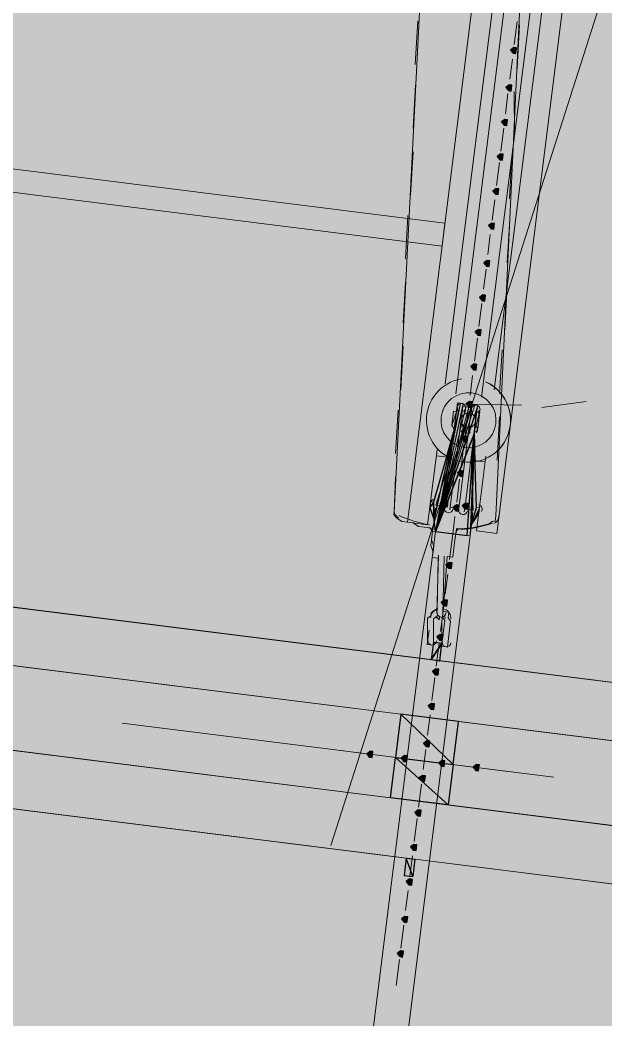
# Model space of a CAD drawing. Header units: metres. Extents: x -4 to 509425, y 7549 to 4732445.
# Drawn here: x 476016.144 to 476017.852, y 4719777.297 to 4719780.214 of the extents above; entities that cross this region are included whole.
import ezdxf

# ---------------------------------------------------------------- set-up
doc = ezdxf.new("R2010")
doc.units = ezdxf.units.M
doc.header["$LTSCALE"] = 0.01
doc.header["$MEASUREMENT"] = 0
doc.layers.get('0').update_dxf_attribs({"lineweight": 0})
for name, color, linetype in [('_SUBESTACIÓN', 1, 'Continuous'), ('NUDO GAROÑA', 211, 'Continuous'), ('SUBESTACION LA VID', 253, 'Continuous')]:
    doc.layers.add(name, color=color, linetype=linetype)

# ---------------------------------------------------------------- blocks, each defined once
blk = doc.blocks.new('A$Cfff6051d')
at = {"layer": 'SUBESTACION LA VID', "transparency": 33554687}
h = blk.add_hatch(color=256, dxfattribs=at)
h.dxf.hatch_style = 2
h.paths.add_polyline_path([(476017.5926, 4719780.1244), (476017.5937, 4719780.1328), (476017.5853, 4719780.1339), (476017.5758, 4719780.1266), (476017.5832, 4719780.1171), (476017.5916, 4719780.116)])
h = blk.add_hatch(color=256, dxfattribs=at)
h.dxf.hatch_style = 2
h.paths.add_polyline_path([(476017.5789, 4719780.0152), (476017.58, 4719780.0236), (476017.5716, 4719780.0247), (476017.5621, 4719780.0173), (476017.5695, 4719780.0079), (476017.5779, 4719780.0068)])
h = blk.add_hatch(color=256, dxfattribs=at)
h.dxf.hatch_style = 2
h.paths.add_polyline_path([(476017.5663, 4719779.9144), (476017.5674, 4719779.9228), (476017.559, 4719779.9239), (476017.5495, 4719779.9165), (476017.5568, 4719779.9071), (476017.5652, 4719779.906)])
h = blk.add_hatch(color=256, dxfattribs=at)
h.dxf.hatch_style = 2
h.paths.add_polyline_path([(476017.5537, 4719779.8136), (476017.5547, 4719779.822), (476017.5463, 4719779.8231), (476017.5369, 4719779.8157), (476017.5442, 4719779.8063), (476017.5526, 4719779.8052)])
h = blk.add_hatch(color=256, dxfattribs=at)
h.dxf.hatch_style = 2
h.paths.add_polyline_path([(476017.541, 4719779.7128), (476017.5421, 4719779.7212), (476017.5337, 4719779.7223), (476017.5242, 4719779.7149), (476017.5316, 4719779.7055), (476017.54, 4719779.7044)])
h = blk.add_hatch(color=256, dxfattribs=at)
h.dxf.hatch_style = 2
h.paths.add_polyline_path([(476017.5284, 4719779.612), (476017.5294, 4719779.6204), (476017.521, 4719779.6215), (476017.5116, 4719779.6141), (476017.5189, 4719779.6047), (476017.5273, 4719779.6036)])
h = blk.add_hatch(color=256, dxfattribs=at)
h.dxf.hatch_style = 2
h.paths.add_polyline_path([(476017.5147, 4719779.5028), (476017.5157, 4719779.5112), (476017.5073, 4719779.5123), (476017.4979, 4719779.5049), (476017.5052, 4719779.4955), (476017.5136, 4719779.4944)])
h = blk.add_hatch(color=256, dxfattribs=at)
h.dxf.hatch_style = 2
h.paths.add_polyline_path([(476017.5021, 4719779.402), (476017.5031, 4719779.4104), (476017.4947, 4719779.4115), (476017.4853, 4719779.4041), (476017.4926, 4719779.3947), (476017.501, 4719779.3936)])
h = blk.add_hatch(color=256, dxfattribs=at)
h.dxf.hatch_style = 2
h.paths.add_polyline_path([(476017.4894, 4719779.3012), (476017.4905, 4719779.3096), (476017.4821, 4719779.3107), (476017.4726, 4719779.3033), (476017.48, 4719779.2939), (476017.4884, 4719779.2928)])
h = blk.add_hatch(color=256, dxfattribs=at)
h.dxf.hatch_style = 2
h.paths.add_polyline_path([(476017.4768, 4719779.2004), (476017.4778, 4719779.2088), (476017.4694, 4719779.2099), (476017.46, 4719779.2025), (476017.4673, 4719779.1931), (476017.4757, 4719779.192)])
h = blk.add_hatch(color=256, dxfattribs=at)
h.dxf.hatch_style = 2
h.paths.add_polyline_path([(476017.4631, 4719779.0912), (476017.4641, 4719779.0996), (476017.4557, 4719779.1007), (476017.4463, 4719779.0933), (476017.4536, 4719779.0839), (476017.462, 4719779.0828)])
h = blk.add_hatch(color=256, dxfattribs=at)
h.dxf.hatch_style = 2
h.paths.add_polyline_path([(476017.4505, 4719778.9904), (476017.4515, 4719778.9988), (476017.4431, 4719778.9999), (476017.4337, 4719778.9925), (476017.441, 4719778.983), (476017.4494, 4719778.982)])
h = blk.add_hatch(color=256, dxfattribs=at)
h.dxf.hatch_style = 2
h.paths.add_polyline_path([(476017.4378, 4719778.8896), (476017.4389, 4719778.898), (476017.4305, 4719778.899), (476017.421, 4719778.8917), (476017.4284, 4719778.8822), (476017.4368, 4719778.8812)])
h = blk.add_hatch(color=256, dxfattribs=at)
h.dxf.hatch_style = 2
h.paths.add_polyline_path([(476017.3926, 4719778.8014), (476017.3937, 4719778.8098), (476017.3853, 4719778.8109), (476017.3758, 4719778.8035), (476017.3832, 4719778.7941), (476017.3916, 4719778.793)])
h = blk.add_hatch(color=256, dxfattribs=at)
h.dxf.hatch_style = 2
h.paths.add_polyline_path([(476017.4252, 4719778.7888), (476017.4262, 4719778.7972), (476017.4178, 4719778.7982), (476017.4084, 4719778.7909), (476017.4157, 4719778.7814), (476017.4241, 4719778.7804)])
h = blk.add_hatch(color=256, dxfattribs=at)
h.dxf.hatch_style = 2
h.paths.add_polyline_path([(476017.4514, 4719778.794), (476017.4525, 4719778.8024), (476017.4441, 4719778.8035), (476017.4346, 4719778.7961), (476017.442, 4719778.7867), (476017.4504, 4719778.7856)])
h = blk.add_hatch(color=256, dxfattribs=at)
h.dxf.hatch_style = 2
h.paths.add_polyline_path([(476017.4041, 4719778.6208), (476017.4052, 4719778.6292), (476017.3968, 4719778.6302), (476017.3873, 4719778.6229), (476017.3947, 4719778.6134), (476017.4031, 4719778.6124)])
h = blk.add_hatch(color=256, dxfattribs=at)
h.dxf.hatch_style = 2
h.paths.add_polyline_path([(476017.3904, 4719778.5116), (476017.3915, 4719778.52), (476017.3831, 4719778.521), (476017.3736, 4719778.5137), (476017.381, 4719778.5042), (476017.3894, 4719778.5032)])
h = blk.add_hatch(color=256, dxfattribs=at)
h.dxf.hatch_style = 2
h.paths.add_polyline_path([(476017.3778, 4719778.4108), (476017.3788, 4719778.4192), (476017.3704, 4719778.4202), (476017.361, 4719778.4129), (476017.3683, 4719778.4034), (476017.3767, 4719778.4024)])
h = blk.add_hatch(color=256, dxfattribs=at)
h.dxf.hatch_style = 2
h.paths.add_polyline_path([(476017.3651, 4719778.31), (476017.3662, 4719778.3184), (476017.3578, 4719778.3194), (476017.3483, 4719778.3121), (476017.3557, 4719778.3026), (476017.3641, 4719778.3016)])
h = blk.add_hatch(color=256, dxfattribs=at)
h.dxf.hatch_style = 2
h.paths.add_polyline_path([(476017.3525, 4719778.2092), (476017.3536, 4719778.2176), (476017.3452, 4719778.2186), (476017.3357, 4719778.2113), (476017.3431, 4719778.2018), (476017.3515, 4719778.2008)])
h = blk.add_hatch(color=256, dxfattribs=at)
h.dxf.hatch_style = 2
h.paths.add_polyline_path([(476017.3388, 4719778.1), (476017.3399, 4719778.1084), (476017.3315, 4719778.1094), (476017.322, 4719778.1021), (476017.3294, 4719778.0926), (476017.3378, 4719778.0916)])
h = blk.add_hatch(color=256, dxfattribs=at)
h.dxf.hatch_style = 2
h.paths.add_polyline_path([(476017.1729, 4719778.0696), (476017.1739, 4719778.078), (476017.1655, 4719778.079), (476017.1561, 4719778.0717), (476017.1634, 4719778.0622), (476017.1718, 4719778.0612)])
h = blk.add_hatch(color=256, dxfattribs=at)
h.dxf.hatch_style = 2
h.paths.add_polyline_path([(476017.2737, 4719778.0569), (476017.2748, 4719778.0653), (476017.2664, 4719778.0664), (476017.2569, 4719778.059), (476017.2642, 4719778.0496), (476017.2726, 4719778.0485)])
h = blk.add_hatch(color=256, dxfattribs=at)
h.dxf.hatch_style = 2
h.paths.add_polyline_path([(476017.3829, 4719778.0432), (476017.384, 4719778.0516), (476017.3756, 4719778.0527), (476017.3661, 4719778.0453), (476017.3734, 4719778.0359), (476017.3818, 4719778.0348)])
h = blk.add_hatch(color=256, dxfattribs=at)
h.dxf.hatch_style = 2
h.paths.add_polyline_path([(476017.4837, 4719778.0306), (476017.4848, 4719778.039), (476017.4764, 4719778.0401), (476017.4669, 4719778.0327), (476017.4743, 4719778.0233), (476017.4827, 4719778.0222)])
h = blk.add_hatch(color=256, dxfattribs=at)
h.dxf.hatch_style = 2
h.paths.add_polyline_path([(476017.3262, 4719777.9992), (476017.3272, 4719778.0076), (476017.3188, 4719778.0086), (476017.3094, 4719778.0013), (476017.3167, 4719777.9918), (476017.3251, 4719777.9908)])
h = blk.add_hatch(color=256, dxfattribs=at)
h.dxf.hatch_style = 2
h.paths.add_polyline_path([(476017.3135, 4719777.8984), (476017.3146, 4719777.9068), (476017.3062, 4719777.9078), (476017.2967, 4719777.9005), (476017.3041, 4719777.891), (476017.3125, 4719777.89)])
h = blk.add_hatch(color=256, dxfattribs=at)
h.dxf.hatch_style = 2
h.paths.add_polyline_path([(476017.3009, 4719777.7976), (476017.302, 4719777.806), (476017.2936, 4719777.807), (476017.2841, 4719777.7997), (476017.2915, 4719777.7902), (476017.2999, 4719777.7892)])
h = blk.add_hatch(color=256, dxfattribs=at)
h.dxf.hatch_style = 2
h.paths.add_polyline_path([(476017.2883, 4719777.6967), (476017.2893, 4719777.7051), (476017.2809, 4719777.7062), (476017.2715, 4719777.6989), (476017.2788, 4719777.6894), (476017.2872, 4719777.6883)])
h = blk.add_hatch(color=256, dxfattribs=at)
h.dxf.hatch_style = 2
h.paths.add_polyline_path([(476017.2746, 4719777.5875), (476017.2756, 4719777.5959), (476017.2672, 4719777.597), (476017.2578, 4719777.5897), (476017.2651, 4719777.5802), (476017.2735, 4719777.5791)])
h = blk.add_hatch(color=256, dxfattribs=at)
h.dxf.hatch_style = 2
h.paths.add_polyline_path([(476017.2619, 4719777.4867), (476017.263, 4719777.4951), (476017.2546, 4719777.4962), (476017.2451, 4719777.4888), (476017.2525, 4719777.4794), (476017.2609, 4719777.4783)])
at = {"layer": 'SUBESTACION LA VID', "lineweight": 15}
for p, q in [((476017.275, 4719778.7479), (476017.7268, 4719782.3516)), ((476017.7708, 4719781.9536), (476017.4158, 4719779.1227)), ((476017.8464, 4719781.9442), (476017.4915, 4719779.1132)), ((476017.7671, 4719780.5633), (476017.5354, 4719778.7152)), ((476017.3854, 4719779.1521), (476017.5476, 4719780.4458)), ((476017.5282, 4719779.1342), (476017.6904, 4719780.4279)), ((476017.2975, 4719780.0847), (476017.3049, 4719780.2117)), ((476017.5948, 4719780.2095), (476017.5863, 4719780.1423)), ((476017.6021, 4719780.2), (476017.5947, 4719780.073)), ((476017.5811, 4719780.1003), (476017.5737, 4719780.0415)), ((476017.2912, 4719779.8977), (476017.2986, 4719780.0248)), ((476017.5684, 4719779.9995), (476017.5611, 4719779.9407)), ((476017.5863, 4719780.0058), (476017.5873, 4719779.8777)), ((476017.5558, 4719779.8987), (476017.5474, 4719779.8315)), ((476017.2837, 4719779.7024), (476017.2911, 4719779.8295)), ((476017.5799, 4719779.8189), (476017.5725, 4719779.6918)), ((476017.5432, 4719779.7979), (476017.5347, 4719779.7307)), ((476017.5295, 4719779.6887), (476017.5221, 4719779.6299)), ((476019.8979, 4719778.0266), (476006.8857, 4719779.6579)), ((476017.269, 4719779.5166), (476017.2764, 4719779.6436)), ((476017.5735, 4719779.632), (476017.5661, 4719779.5049)), ((476017.5168, 4719779.5879), (476017.5095, 4719779.5291)), ((476017.5042, 4719779.4871), (476017.4968, 4719779.4283)), ((476019.7256, 4719777.8775), (476007.0075, 4719779.472)), ((476017.2626, 4719779.3296), (476017.269, 4719779.4483)), ((476017.5661, 4719779.4366), (476017.5587, 4719779.3096)), ((476017.4916, 4719779.3863), (476017.4831, 4719779.3191)), ((476017.4789, 4719779.2855), (476017.4705, 4719779.2183)), ((476017.2552, 4719779.1343), (476017.2626, 4719779.2614)), ((476019.695, 4719777.6339), (476006.9769, 4719779.2284)), ((476017.5514, 4719779.2508), (476017.544, 4719779.1237)), ((476017.4652, 4719779.1763), (476017.4579, 4719779.1175)), ((476019.8252, 4719777.447), (476006.8131, 4719779.0783)), ((476017.419, 4719779.0797), (476017.3832, 4719778.7941)), ((476017.4, 4719778.792), (476017.4358, 4719779.0776)), ((476017.4274, 4719779.0786), (476017.4274, 4719779.0786)), ((476017.4274, 4719779.0786), (476017.4274, 4719779.0786)), ((476017.4431, 4719779.0681), (476017.4452, 4719779.0849)), ((476017.4515, 4719779.0671), (476017.4536, 4719779.0839)), ((476017.4547, 4719779.0923), (476017.608, 4719779.0901)), ((476017.6668, 4719779.0827), (476017.797, 4719779.1005)), ((476017.2404, 4719778.9485), (476017.2478, 4719779.0755)), ((476017.4252, 4719778.7888), (476017.461, 4719779.0744)), ((476017.4778, 4719779.0723), (476017.442, 4719778.7867)), ((476017.4526, 4719779.0755), (476017.4452, 4719779.0167)), ((476017.4694, 4719779.0734), (476017.4694, 4719779.0734)), ((476017.4778, 4719779.0723), (476017.4778, 4719779.0723)), ((476017.5439, 4719779.0555), (476017.5365, 4719778.9284)), ((476017.4116, 4719779.0209), (476017.3496, 4719778.7983)), ((476017.42, 4719779.0198), (476017.42, 4719779.0198)), ((476017.4379, 4719779.0261), (476017.4347, 4719779.0009)), ((476017.4463, 4719779.0251), (476017.4431, 4719778.9999)), ((476017.4704, 4719779.0135), (476017.4756, 4719778.7825)), ((476017.4704, 4719779.0135), (476017.4704, 4719779.0135)), ((476017.4399, 4719778.9746), (476017.4315, 4719778.9074)), ((476017.4011, 4719778.9369), (476017.358, 4719778.7972)), ((476017.4011, 4719778.9369), (476017.3591, 4719778.9421)), ((476017.4609, 4719778.9379), (476017.4672, 4719778.7835)), ((476017.5019, 4719778.9242), (476017.4683, 4719778.9284)), ((476017.2362, 4719778.7784), (476017.2404, 4719778.8802)), ((476017.4273, 4719778.8738), (476017.4189, 4719778.8066)), ((476017.5376, 4719778.8686), (476017.5333, 4719778.7667)), ((476017.3527, 4719778.7552), (476017.3401, 4719778.7909)), ((476017.3495, 4719778.73), (476017.3569, 4719778.7888)), ((476017.3664, 4719778.7962), (476017.358, 4719778.7972)), ((476017.3653, 4719778.7878), (476017.3653, 4719778.7878)), ((476017.3664, 4719778.7962), (476017.3832, 4719778.7941)), ((476017.3821, 4719778.7857), (476017.3842, 4719778.8025)), ((476017.3916, 4719778.793), (476017.3916, 4719778.793)), ((476017.401, 4719778.8004), (476017.3989, 4719778.7836)), ((476017.4, 4719778.792), (476017.4252, 4719778.7888)), ((476017.4262, 4719778.7972), (476017.4241, 4719778.7804)), ((476017.4336, 4719778.7877), (476017.4336, 4719778.7877)), ((476017.4409, 4719778.7783), (476017.443, 4719778.7951)), ((476017.4588, 4719778.7846), (476017.442, 4719778.7867)), ((476017.4588, 4719778.7846), (476017.4672, 4719778.7835)), ((476017.4136, 4719778.7646), (476017.4041, 4719778.689)), ((476017.4577, 4719778.7762), (476017.4577, 4719778.7762)), ((476017.4588, 4719778.7163), (476017.4661, 4719778.7751)), ((476017.4619, 4719778.7415), (476017.4829, 4719778.773)), ((476017.3579, 4719778.729), (476017.3579, 4719778.729)), ((476017.3569, 4719778.7206), (476017.1758, 4719777.2757)), ((476017.4577, 4719778.7079), (476017.2766, 4719777.2631)), ((476017.3569, 4719778.7206), (476017.4493, 4719778.709)), ((476017.4062, 4719778.7058), (476017.3978, 4719778.6386)), ((476017.4504, 4719778.7174), (476017.4504, 4719778.7174)), ((476017.361, 4719778.4811), (476017.3653, 4719778.6513)), ((476017.3778, 4719778.479), (476017.3821, 4719778.6491)), ((476017.3926, 4719778.5966), (476017.3852, 4719778.5378)), ((476017.3799, 4719778.4958), (476017.3715, 4719778.4286)), ((476017.3505, 4719778.3971), (476017.3505, 4719778.4654)), ((476017.3757, 4719778.4622), (476017.3757, 4719778.394)), ((476017.4009, 4719778.4591), (476017.3925, 4719778.3919)), ((476017.3673, 4719778.395), (476017.3589, 4719778.3278)), ((476017.3546, 4719778.2942), (476017.3462, 4719778.227)), ((476017.2254, 4719777.9435), (476017.2559, 4719778.1872)), ((476017.341, 4719778.185), (476017.3336, 4719778.1262)), ((476017.7021, 4719778.0032), (476016.4421, 4719778.1612)), ((476017.3934, 4719777.9225), (476017.4239, 4719778.1661)), ((476017.1477, 4719778.0727), (476017.0805, 4719778.0812)), ((476017.2485, 4719778.0601), (476017.1897, 4719778.0675)), ((476017.3283, 4719778.0842), (476017.3209, 4719778.0254)), ((476017.3493, 4719778.0475), (476017.2905, 4719778.0548)), ((476017.4585, 4719778.0338), (476017.3913, 4719778.0422)), ((476017.5677, 4719778.0201), (476017.4921, 4719778.0296)), ((476017.3157, 4719777.9834), (476017.3073, 4719777.9162)), ((476017.303, 4719777.8826), (476017.2946, 4719777.8154)), ((476017.2893, 4719777.7734), (476017.282, 4719777.7146)), ((476017.2967, 4719777.764), (476017.2904, 4719777.7135)), ((476017.2767, 4719777.6726), (476017.2693, 4719777.6138)), ((476017.2641, 4719777.5718), (476017.2556, 4719777.5046)), ((476017.2514, 4719777.471), (476017.242, 4719777.3954))]:
    blk.add_line(p, q, dxfattribs=at)
at = {"layer": 'SUBESTACION LA VID', "lineweight": 0}
for p, q in [((476013.3792, 4719778.8438), (476017.3442, 4719778.3467)), ((476017.3694, 4719778.3436), (476013.3792, 4719778.8438)), ((476017.3569, 4719778.7206), (476017.4577, 4719778.7079)), ((476014.5792, 4719778.2753), (476017.2254, 4719777.9435)), ((476017.2254, 4719777.9435), (476018.1158, 4719777.8319))]:
    blk.add_line(p, q, dxfattribs=at)
at = {"layer": 'SUBESTACION LA VID', "lineweight": 15}
for points in [[(476017.3462, 4719780.9489), (476017.2362, 4719778.7784), (476017.2351, 4719778.77), (476017.2425, 4719778.7605), (476017.2582, 4719778.75), (476017.2918, 4719778.7458), (476017.3075, 4719778.7353), (476017.3327, 4719778.7321), (476017.3411, 4719778.7311), (476017.3485, 4719778.7216), (476017.3453, 4719778.6964), (476017.3516, 4719778.6786), (476017.3495, 4719778.6618), (476017.3474, 4719778.645), (476017.3642, 4719778.6429), (476017.3621, 4719778.4895), (476017.3537, 4719778.4906), (476017.3442, 4719778.4832), (476017.3432, 4719778.4748), (476017.3337, 4719778.4675), (476017.3337, 4719778.3992), (476017.3326, 4719778.3908), (476017.341, 4719778.3898), (476017.3494, 4719778.3887), (476017.3505, 4719778.3971), (476017.3505, 4719778.4654), (476017.36, 4719778.4727), (476017.3673, 4719778.4633), (476017.3684, 4719778.4717), (476017.3768, 4719778.4706), (476017.3841, 4719778.4612), (476017.3757, 4719778.394), (476017.3746, 4719778.3856), (476017.383, 4719778.3845), (476017.3914, 4719778.3835), (476017.3925, 4719778.3919), (476017.4009, 4719778.4591), (476017.3936, 4719778.4685), (476017.3946, 4719778.4769), (476017.3957, 4719778.4853), (476017.3873, 4719778.4864), (476017.3789, 4719778.4874), (476017.3799, 4719778.4958), (476017.3905, 4719778.6481), (476017.4073, 4719778.646), (476017.4083, 4719778.6544), (476017.4115, 4719778.6796), (476017.4136, 4719778.6964), (476017.4157, 4719778.7132), (476017.4168, 4719778.7216), (476017.4178, 4719778.73), (476017.4262, 4719778.7289), (476017.4693, 4719778.7321), (476017.5134, 4719778.7436), (476017.5228, 4719778.7509), (476017.5312, 4719778.7499), (476017.5323, 4719778.7583), (476017.5333, 4719778.7667), (476017.6349, 4719780.9383)], [(476013.6632, 4719780.0198), (476013.6716, 4719780.087), (476017.3845, 4719779.6215), (476017.3761, 4719779.5543), (476013.6632, 4719780.0198)], [(476019.7467, 4719778.0455), (476017.3694, 4719778.3436), (476017.3757, 4719778.394), (476017.3505, 4719778.3971), (476017.3442, 4719778.3467), (476013.396, 4719778.8417), (476013.4023, 4719778.8921), (476013.3855, 4719778.8942), (476013.3792, 4719778.8438), (476009.431, 4719779.3388), (476009.4374, 4719779.3892), (476009.4122, 4719779.3924), (476009.4058, 4719779.342), (476007.0285, 4719779.64)], [(476016.0966, 4719778.3325), (476017.2559, 4719778.1872), (476017.2401, 4719778.0611), (476017.4081, 4719778.0401), (476017.4239, 4719778.1661), (476018.1463, 4719778.0755), (476018.1305, 4719777.9495), (476018.2985, 4719777.9284), (476018.3143, 4719778.0545), (476019.0368, 4719777.9639), (476019.021, 4719777.8379), (476019.189, 4719777.8168), (476019.2048, 4719777.9428), (476019.6584, 4719777.886)], [(476019.674, 4719777.4659), (476017.2967, 4719777.764), (476017.2904, 4719777.7135), (476017.2652, 4719777.7167), (476017.2715, 4719777.7671), (476013.3233, 4719778.2621), (476013.317, 4719778.2117), (476013.3002, 4719778.2138), (476013.3065, 4719778.2642), (476009.3584, 4719778.7592), (476009.3521, 4719778.7088), (476009.3269, 4719778.7119), (476009.3332, 4719778.7623), (476006.9559, 4719779.0604)], [(476016.0661, 4719778.0889), (476017.2254, 4719777.9435), (476017.2401, 4719778.0611), (476017.4081, 4719778.0401), (476017.3934, 4719777.9225), (476018.1158, 4719777.8319), (476018.1305, 4719777.9495), (476018.2985, 4719777.9284), (476018.2838, 4719777.8108), (476019.0062, 4719777.7203), (476019.021, 4719777.8379), (476019.189, 4719777.8168), (476019.1742, 4719777.6992), (476019.6278, 4719777.6423)], [(476017.4829, 4719778.773), (476017.484, 4719778.7814), (476017.485, 4719778.7898), (476017.4766, 4719778.7909), (476017.4694, 4719779.0051), (476017.4704, 4719779.0135), (476017.4788, 4719779.0124), (476017.4799, 4719779.0208), (476017.4809, 4719779.0292), (476017.482, 4719779.0376), (476017.483, 4719779.046), (476017.4841, 4719779.0544), (476017.4851, 4719779.0628), (476017.4862, 4719779.0712), (476017.4778, 4719779.0723), (476017.4788, 4719779.0807), (476017.4799, 4719779.0891), (476017.4715, 4719779.0902), (476017.4631, 4719779.0912), (476017.462, 4719779.0828), (476017.4536, 4719779.0839), (476017.4452, 4719779.0849), (476017.4368, 4719779.086), (476017.4379, 4719779.0944), (476017.4295, 4719779.0954), (476017.4211, 4719779.0965), (476017.42, 4719779.0881), (476017.419, 4719779.0797), (476017.4179, 4719779.0713), (476017.4095, 4719779.0723), (476017.4085, 4719779.0639), (476017.4074, 4719779.0555), (476017.4064, 4719779.0471), (476017.4053, 4719779.0387), (476017.4043, 4719779.0303), (476017.4116, 4719779.0209), (476017.4106, 4719779.0125), (476017.3506, 4719778.8067), (476017.3422, 4719778.8077), (476017.3412, 4719778.7993), (476017.3401, 4719778.7909), (476017.3527, 4719778.7552), (476017.3495, 4719778.73), (476017.3485, 4719778.7216), (476017.3569, 4719778.7206), (476017.4493, 4719778.709), (476017.4577, 4719778.7079), (476017.4588, 4719778.7163), (476017.4619, 4719778.7415), (476017.4829, 4719778.773)], [(476017.3612, 4719778.9589), (476017.3338, 4719778.7405), (476017.275, 4719778.7479)], [(476017.5354, 4719778.7152), (476017.4766, 4719778.7226), (476017.504, 4719778.941)], [(476017.3569, 4719778.7206), (476017.4577, 4719778.7079), (476017.2766, 4719777.2631), (476017.1758, 4719777.2757), (476017.3569, 4719778.7206)], [(476017.3642, 4719778.6429), (476017.3474, 4719778.645), (476017.3495, 4719778.6618), (476017.3432, 4719778.6796), (476017.3453, 4719778.6964), (476017.3485, 4719778.7216)], [(476017.4157, 4719778.7132), (476017.4136, 4719778.6964), (476017.4115, 4719778.6796), (476017.4083, 4719778.6544), (476017.4073, 4719778.646), (476017.3905, 4719778.6481)], [(476017.3337, 4719778.4675), (476017.3337, 4719778.3992), (476017.3379, 4719778.4328)], [(476017.3442, 4719778.3467), (476017.3505, 4719778.3971), (476017.3757, 4719778.394), (476017.3694, 4719778.3436)], [(476017.2715, 4719777.7671), (476017.2652, 4719777.7167), (476017.2904, 4719777.7135)]]:
    blk.add_lwpolyline(points, dxfattribs=at)
at = {"layer": 'SUBESTACION LA VID'}
for points in [[(476017.5926, 4719780.1244), (476017.5937, 4719780.1328), (476017.5853, 4719780.1339), (476017.5758, 4719780.1266), (476017.5832, 4719780.1171), (476017.5916, 4719780.116)], [(476017.5789, 4719780.0152), (476017.58, 4719780.0236), (476017.5716, 4719780.0247), (476017.5621, 4719780.0173), (476017.5695, 4719780.0079), (476017.5779, 4719780.0068)], [(476017.5663, 4719779.9144), (476017.5674, 4719779.9228), (476017.559, 4719779.9239), (476017.5495, 4719779.9165), (476017.5568, 4719779.9071), (476017.5652, 4719779.906)], [(476017.5537, 4719779.8136), (476017.5547, 4719779.822), (476017.5463, 4719779.8231), (476017.5369, 4719779.8157), (476017.5442, 4719779.8063), (476017.5526, 4719779.8052)], [(476017.541, 4719779.7128), (476017.5421, 4719779.7212), (476017.5337, 4719779.7223), (476017.5242, 4719779.7149), (476017.5316, 4719779.7055), (476017.54, 4719779.7044)], [(476017.5284, 4719779.612), (476017.5294, 4719779.6204), (476017.521, 4719779.6215), (476017.5116, 4719779.6141), (476017.5189, 4719779.6047), (476017.5273, 4719779.6036)], [(476017.5147, 4719779.5028), (476017.5157, 4719779.5112), (476017.5073, 4719779.5123), (476017.4979, 4719779.5049), (476017.5052, 4719779.4955), (476017.5136, 4719779.4944)], [(476017.5021, 4719779.402), (476017.5031, 4719779.4104), (476017.4947, 4719779.4115), (476017.4853, 4719779.4041), (476017.4926, 4719779.3947), (476017.501, 4719779.3936)], [(476017.4894, 4719779.3012), (476017.4905, 4719779.3096), (476017.4821, 4719779.3107), (476017.4726, 4719779.3033), (476017.48, 4719779.2939), (476017.4884, 4719779.2928)], [(476017.4768, 4719779.2004), (476017.4778, 4719779.2088), (476017.4694, 4719779.2099), (476017.46, 4719779.2025), (476017.4673, 4719779.1931), (476017.4757, 4719779.192)], [(476017.4694, 4719779.0051), (476017.4788, 4719779.0807), (476017.3569, 4719778.7206)], [(476017.4631, 4719779.0912), (476017.4641, 4719779.0996), (476017.4557, 4719779.1007), (476017.4463, 4719779.0933), (476017.4536, 4719779.0839), (476017.462, 4719779.0828)], [(476017.4493, 4719778.709), (476017.4694, 4719779.0051), (476017.3569, 4719778.7206)], [(476017.4505, 4719778.9904), (476017.4515, 4719778.9988), (476017.4431, 4719778.9999), (476017.4337, 4719778.9925), (476017.441, 4719778.983), (476017.4494, 4719778.982)], [(476017.4766, 4719778.7909), (476017.4694, 4719779.0051), (476017.4619, 4719778.7415)], [(476017.4378, 4719778.8896), (476017.4389, 4719778.898), (476017.4305, 4719778.899), (476017.421, 4719778.8917), (476017.4284, 4719778.8822), (476017.4368, 4719778.8812)], [(476017.3527, 4719778.7552), (476017.3506, 4719778.8067), (476017.3401, 4719778.7909)], [(476017.3926, 4719778.8014), (476017.3937, 4719778.8098), (476017.3853, 4719778.8109), (476017.3758, 4719778.8035), (476017.3832, 4719778.7941), (476017.3916, 4719778.793)], [(476017.4252, 4719778.7888), (476017.4262, 4719778.7972), (476017.4178, 4719778.7982), (476017.4084, 4719778.7909), (476017.4157, 4719778.7814), (476017.4241, 4719778.7804)], [(476017.4514, 4719778.794), (476017.4525, 4719778.8024), (476017.4441, 4719778.8035), (476017.4346, 4719778.7961), (476017.442, 4719778.7867), (476017.4504, 4719778.7856)], [(476017.4041, 4719778.6208), (476017.4052, 4719778.6292), (476017.3968, 4719778.6302), (476017.3873, 4719778.6229), (476017.3947, 4719778.6134), (476017.4031, 4719778.6124)], [(476017.3904, 4719778.5116), (476017.3915, 4719778.52), (476017.3831, 4719778.521), (476017.3736, 4719778.5137), (476017.381, 4719778.5042), (476017.3894, 4719778.5032)], [(476017.3778, 4719778.4108), (476017.3788, 4719778.4192), (476017.3704, 4719778.4202), (476017.361, 4719778.4129), (476017.3683, 4719778.4034), (476017.3767, 4719778.4024)], [(476017.3442, 4719778.3467), (476017.3757, 4719778.394), (476017.3505, 4719778.3971)], [(476017.3694, 4719778.3436), (476017.3757, 4719778.394), (476017.3442, 4719778.3467)], [(476017.3651, 4719778.31), (476017.3662, 4719778.3184), (476017.3578, 4719778.3194), (476017.3483, 4719778.3121), (476017.3557, 4719778.3026), (476017.3641, 4719778.3016)], [(476017.3525, 4719778.2092), (476017.3536, 4719778.2176), (476017.3452, 4719778.2186), (476017.3357, 4719778.2113), (476017.3431, 4719778.2018), (476017.3515, 4719778.2008)], [(476017.2401, 4719778.0611), (476017.4081, 4719778.0401), (476017.2559, 4719778.1872)], [(476017.4081, 4719778.0401), (476017.4239, 4719778.1661), (476017.2559, 4719778.1872)], [(476017.3388, 4719778.1), (476017.3399, 4719778.1084), (476017.3315, 4719778.1094), (476017.322, 4719778.1021), (476017.3294, 4719778.0926), (476017.3378, 4719778.0916)], [(476017.1729, 4719778.0696), (476017.1739, 4719778.078), (476017.1655, 4719778.079), (476017.1561, 4719778.0717), (476017.1634, 4719778.0622), (476017.1718, 4719778.0612)], [(476017.2254, 4719777.9435), (476017.2401, 4719778.0611), (476017.3934, 4719777.9225)], [(476017.3934, 4719777.9225), (476017.2401, 4719778.0611), (476017.4081, 4719778.0401)], [(476017.2737, 4719778.0569), (476017.2748, 4719778.0653), (476017.2664, 4719778.0664), (476017.2569, 4719778.059), (476017.2642, 4719778.0496), (476017.2726, 4719778.0485)], [(476017.3829, 4719778.0432), (476017.384, 4719778.0516), (476017.3756, 4719778.0527), (476017.3661, 4719778.0453), (476017.3734, 4719778.0359), (476017.3818, 4719778.0348)], [(476017.4837, 4719778.0306), (476017.4848, 4719778.039), (476017.4764, 4719778.0401), (476017.4669, 4719778.0327), (476017.4743, 4719778.0233), (476017.4827, 4719778.0222)], [(476017.3262, 4719777.9992), (476017.3272, 4719778.0076), (476017.3188, 4719778.0086), (476017.3094, 4719778.0013), (476017.3167, 4719777.9918), (476017.3251, 4719777.9908)], [(476017.3135, 4719777.8984), (476017.3146, 4719777.9068), (476017.3062, 4719777.9078), (476017.2967, 4719777.9005), (476017.3041, 4719777.891), (476017.3125, 4719777.89)], [(476017.3009, 4719777.7976), (476017.302, 4719777.806), (476017.2936, 4719777.807), (476017.2841, 4719777.7997), (476017.2915, 4719777.7902), (476017.2999, 4719777.7892)], [(476017.2883, 4719777.6967), (476017.2893, 4719777.7051), (476017.2809, 4719777.7062), (476017.2715, 4719777.6989), (476017.2788, 4719777.6894), (476017.2872, 4719777.6883)], [(476017.2746, 4719777.5875), (476017.2756, 4719777.5959), (476017.2672, 4719777.597), (476017.2578, 4719777.5897), (476017.2651, 4719777.5802), (476017.2735, 4719777.5791)], [(476017.2619, 4719777.4867), (476017.263, 4719777.4951), (476017.2546, 4719777.4962), (476017.2451, 4719777.4888), (476017.2525, 4719777.4794), (476017.2609, 4719777.4783)]]:
    blk.add_lwpolyline(points, close=True, dxfattribs=at)
at = {"layer": 'SUBESTACION LA VID', "lineweight": 0}
for points in [[(476017.5926, 4719780.1244), (476017.5937, 4719780.1328), (476017.5853, 4719780.1339), (476017.5758, 4719780.1266), (476017.5832, 4719780.1171), (476017.5916, 4719780.116)], [(476017.5789, 4719780.0152), (476017.58, 4719780.0236), (476017.5716, 4719780.0247), (476017.5621, 4719780.0173), (476017.5695, 4719780.0079), (476017.5779, 4719780.0068)], [(476017.5663, 4719779.9144), (476017.5674, 4719779.9228), (476017.559, 4719779.9239), (476017.5495, 4719779.9165), (476017.5568, 4719779.9071), (476017.5652, 4719779.906)], [(476017.5537, 4719779.8136), (476017.5547, 4719779.822), (476017.5463, 4719779.8231), (476017.5369, 4719779.8157), (476017.5442, 4719779.8063), (476017.5526, 4719779.8052)], [(476017.541, 4719779.7128), (476017.5421, 4719779.7212), (476017.5337, 4719779.7223), (476017.5242, 4719779.7149), (476017.5316, 4719779.7055), (476017.54, 4719779.7044)], [(476017.5284, 4719779.612), (476017.5294, 4719779.6204), (476017.521, 4719779.6215), (476017.5116, 4719779.6141), (476017.5189, 4719779.6047), (476017.5273, 4719779.6036)], [(476017.5147, 4719779.5028), (476017.5157, 4719779.5112), (476017.5073, 4719779.5123), (476017.4979, 4719779.5049), (476017.5052, 4719779.4955), (476017.5136, 4719779.4944)], [(476017.5021, 4719779.402), (476017.5031, 4719779.4104), (476017.4947, 4719779.4115), (476017.4853, 4719779.4041), (476017.4926, 4719779.3947), (476017.501, 4719779.3936)], [(476017.4894, 4719779.3012), (476017.4905, 4719779.3096), (476017.4821, 4719779.3107), (476017.4726, 4719779.3033), (476017.48, 4719779.2939), (476017.4884, 4719779.2928)], [(476017.4768, 4719779.2004), (476017.4778, 4719779.2088), (476017.4694, 4719779.2099), (476017.46, 4719779.2025), (476017.4673, 4719779.1931), (476017.4757, 4719779.192)], [(476017.4694, 4719779.0051), (476017.4788, 4719779.0807), (476017.3569, 4719778.7206)], [(476017.4631, 4719779.0912), (476017.4641, 4719779.0996), (476017.4557, 4719779.1007), (476017.4463, 4719779.0933), (476017.4536, 4719779.0839), (476017.462, 4719779.0828)], [(476017.4493, 4719778.709), (476017.4694, 4719779.0051), (476017.3569, 4719778.7206)], [(476017.4505, 4719778.9904), (476017.4515, 4719778.9988), (476017.4431, 4719778.9999), (476017.4337, 4719778.9925), (476017.441, 4719778.983), (476017.4494, 4719778.982)], [(476017.4766, 4719778.7909), (476017.4694, 4719779.0051), (476017.4619, 4719778.7415)], [(476017.4378, 4719778.8896), (476017.4389, 4719778.898), (476017.4305, 4719778.899), (476017.421, 4719778.8917), (476017.4284, 4719778.8822), (476017.4368, 4719778.8812)], [(476017.3527, 4719778.7552), (476017.3506, 4719778.8067), (476017.3401, 4719778.7909)], [(476017.3926, 4719778.8014), (476017.3937, 4719778.8098), (476017.3853, 4719778.8109), (476017.3758, 4719778.8035), (476017.3832, 4719778.7941), (476017.3916, 4719778.793)], [(476017.4252, 4719778.7888), (476017.4262, 4719778.7972), (476017.4178, 4719778.7982), (476017.4084, 4719778.7909), (476017.4157, 4719778.7814), (476017.4241, 4719778.7804)], [(476017.4514, 4719778.794), (476017.4525, 4719778.8024), (476017.4441, 4719778.8035), (476017.4346, 4719778.7961), (476017.442, 4719778.7867), (476017.4504, 4719778.7856)], [(476017.4041, 4719778.6208), (476017.4052, 4719778.6292), (476017.3968, 4719778.6302), (476017.3873, 4719778.6229), (476017.3947, 4719778.6134), (476017.4031, 4719778.6124)], [(476017.3904, 4719778.5116), (476017.3915, 4719778.52), (476017.3831, 4719778.521), (476017.3736, 4719778.5137), (476017.381, 4719778.5042), (476017.3894, 4719778.5032)], [(476017.3778, 4719778.4108), (476017.3788, 4719778.4192), (476017.3704, 4719778.4202), (476017.361, 4719778.4129), (476017.3683, 4719778.4034), (476017.3767, 4719778.4024)], [(476017.3442, 4719778.3467), (476017.3757, 4719778.394), (476017.3505, 4719778.3971)], [(476017.3694, 4719778.3436), (476017.3757, 4719778.394), (476017.3442, 4719778.3467)], [(476017.3651, 4719778.31), (476017.3662, 4719778.3184), (476017.3578, 4719778.3194), (476017.3483, 4719778.3121), (476017.3557, 4719778.3026), (476017.3641, 4719778.3016)], [(476017.3525, 4719778.2092), (476017.3536, 4719778.2176), (476017.3452, 4719778.2186), (476017.3357, 4719778.2113), (476017.3431, 4719778.2018), (476017.3515, 4719778.2008)], [(476017.2401, 4719778.0611), (476017.4081, 4719778.0401), (476017.2559, 4719778.1872)], [(476017.4081, 4719778.0401), (476017.4239, 4719778.1661), (476017.2559, 4719778.1872)], [(476017.3388, 4719778.1), (476017.3399, 4719778.1084), (476017.3315, 4719778.1094), (476017.322, 4719778.1021), (476017.3294, 4719778.0926), (476017.3378, 4719778.0916)], [(476017.1729, 4719778.0696), (476017.1739, 4719778.078), (476017.1655, 4719778.079), (476017.1561, 4719778.0717), (476017.1634, 4719778.0622), (476017.1718, 4719778.0612)], [(476017.2254, 4719777.9435), (476017.2401, 4719778.0611), (476017.3934, 4719777.9225)], [(476017.3934, 4719777.9225), (476017.2401, 4719778.0611), (476017.4081, 4719778.0401)], [(476017.2737, 4719778.0569), (476017.2748, 4719778.0653), (476017.2664, 4719778.0664), (476017.2569, 4719778.059), (476017.2642, 4719778.0496), (476017.2726, 4719778.0485)], [(476017.3829, 4719778.0432), (476017.384, 4719778.0516), (476017.3756, 4719778.0527), (476017.3661, 4719778.0453), (476017.3734, 4719778.0359), (476017.3818, 4719778.0348)], [(476017.4837, 4719778.0306), (476017.4848, 4719778.039), (476017.4764, 4719778.0401), (476017.4669, 4719778.0327), (476017.4743, 4719778.0233), (476017.4827, 4719778.0222)], [(476017.3262, 4719777.9992), (476017.3272, 4719778.0076), (476017.3188, 4719778.0086), (476017.3094, 4719778.0013), (476017.3167, 4719777.9918), (476017.3251, 4719777.9908)], [(476017.3135, 4719777.8984), (476017.3146, 4719777.9068), (476017.3062, 4719777.9078), (476017.2967, 4719777.9005), (476017.3041, 4719777.891), (476017.3125, 4719777.89)], [(476017.3009, 4719777.7976), (476017.302, 4719777.806), (476017.2936, 4719777.807), (476017.2841, 4719777.7997), (476017.2915, 4719777.7902), (476017.2999, 4719777.7892)], [(476017.2883, 4719777.6967), (476017.2893, 4719777.7051), (476017.2809, 4719777.7062), (476017.2715, 4719777.6989), (476017.2788, 4719777.6894), (476017.2872, 4719777.6883)], [(476017.2746, 4719777.5875), (476017.2756, 4719777.5959), (476017.2672, 4719777.597), (476017.2578, 4719777.5897), (476017.2651, 4719777.5802), (476017.2735, 4719777.5791)], [(476017.2619, 4719777.4867), (476017.263, 4719777.4951), (476017.2546, 4719777.4962), (476017.2451, 4719777.4888), (476017.2525, 4719777.4794), (476017.2609, 4719777.4783)]]:
    blk.add_lwpolyline(points, close=True, dxfattribs=at)
for points in [[(476007.0285, 4719779.64), (476017.3694, 4719778.3436), (476009.4058, 4719779.342)], [(476017.3569, 4719778.7206), (476017.4295, 4719779.0954), (476017.3569, 4719778.7206), (476017.4295, 4719779.0954), (476017.3569, 4719778.7206), (476017.4295, 4719779.0954)], [(476017.4379, 4719779.0944), (476017.3569, 4719778.7206), (476017.4379, 4719779.0944), (476017.3569, 4719778.7206), (476017.4379, 4719779.0944)], [(476017.4368, 4719779.086), (476017.3569, 4719778.7206), (476017.4368, 4719779.086), (476017.3569, 4719778.7206), (476017.4452, 4719779.0849), (476017.3569, 4719778.7206), (476017.4536, 4719779.0839), (476017.3569, 4719778.7206), (476017.4536, 4719779.0839), (476017.3569, 4719778.7206), (476017.462, 4719779.0828), (476017.3569, 4719778.7206), (476017.4631, 4719779.0912), (476017.3569, 4719778.7206), (476017.4715, 4719779.0902), (476017.3569, 4719778.7206), (476017.4715, 4719779.0902), (476017.3569, 4719778.7206), (476017.4715, 4719779.0902), (476017.3569, 4719778.7206), (476017.4715, 4719779.0902)], [(476017.4799, 4719779.0891), (476017.3569, 4719778.7206), (476017.4788, 4719779.0807)], [(476017.4106, 4719779.0125), (476017.42, 4719779.0881), (476017.4106, 4719779.0125), (476017.42, 4719779.0881), (476017.4106, 4719779.0125), (476017.4211, 4719779.0965), (476017.4106, 4719779.0125), (476017.4295, 4719779.0954), (476017.4106, 4719779.0125), (476017.4295, 4719779.0954), (476017.4106, 4719779.0125), (476017.4295, 4719779.0954), (476017.4106, 4719779.0125)], [(476017.419, 4719779.0797), (476017.4106, 4719779.0125), (476017.42, 4719779.0881), (476017.4106, 4719779.0125), (476017.42, 4719779.0881), (476017.4106, 4719779.0125), (476017.42, 4719779.0881), (476017.4106, 4719779.0125), (476017.42, 4719779.0881), (476017.4106, 4719779.0125), (476017.42, 4719779.0881), (476017.4106, 4719779.0125), (476017.42, 4719779.0881), (476017.4106, 4719779.0125), (476017.42, 4719779.0881), (476017.4106, 4719779.0125), (476017.42, 4719779.0881), (476017.4106, 4719779.0125), (476017.42, 4719779.0881), (476017.4106, 4719779.0125), (476017.42, 4719779.0881)], [(476017.4179, 4719779.0713), (476017.4116, 4719779.0209), (476017.419, 4719779.0797), (476017.4116, 4719779.0209), (476017.419, 4719779.0797), (476017.4116, 4719779.0209), (476017.419, 4719779.0797), (476017.4116, 4719779.0209), (476017.419, 4719779.0797), (476017.4116, 4719779.0209)], [(476017.4788, 4719779.0807), (476017.4694, 4719779.0051), (476017.4788, 4719779.0807), (476017.4694, 4719779.0051), (476017.4788, 4719779.0807), (476017.4694, 4719779.0051), (476017.4788, 4719779.0807), (476017.4694, 4719779.0051), (476017.4788, 4719779.0807), (476017.4694, 4719779.0051), (476017.4788, 4719779.0807), (476017.4694, 4719779.0051), (476017.4788, 4719779.0807), (476017.4694, 4719779.0051), (476017.4788, 4719779.0807), (476017.4694, 4719779.0051), (476017.4788, 4719779.0807), (476017.4694, 4719779.0051), (476017.4788, 4719779.0807), (476017.4694, 4719779.0051), (476017.4778, 4719779.0723), (476017.4704, 4719779.0135), (476017.4778, 4719779.0723), (476017.4704, 4719779.0135), (476017.4862, 4719779.0712), (476017.4788, 4719779.0124), (476017.4862, 4719779.0712), (476017.4788, 4719779.0124), (476017.4862, 4719779.0712), (476017.4788, 4719779.0124), (476017.4862, 4719779.0712), (476017.4799, 4719779.0208), (476017.4862, 4719779.0712)], [(476006.9559, 4719779.0604), (476017.2967, 4719777.764), (476009.3332, 4719778.7623)], [(476017.4064, 4719779.0471), (476017.4074, 4719779.0555), (476017.4064, 4719779.0471), (476017.4074, 4719779.0555), (476017.4053, 4719779.0387), (476017.4085, 4719779.0639), (476017.4053, 4719779.0387), (476017.4085, 4719779.0639), (476017.4053, 4719779.0387), (476017.4085, 4719779.0639), (476017.4053, 4719779.0387), (476017.4085, 4719779.0639), (476017.4043, 4719779.0303), (476017.4095, 4719779.0723), (476017.4043, 4719779.0303), (476017.4095, 4719779.0723), (476017.4043, 4719779.0303), (476017.4179, 4719779.0713), (476017.4043, 4719779.0303)], [(476017.4851, 4719779.0628), (476017.4799, 4719779.0208), (476017.4851, 4719779.0628), (476017.4799, 4719779.0208), (476017.4851, 4719779.0628), (476017.4799, 4719779.0208)], [(476017.4851, 4719779.0628), (476017.4809, 4719779.0292), (476017.4851, 4719779.0628)], [(476017.4841, 4719779.0544), (476017.4809, 4719779.0292), (476017.4841, 4719779.0544), (476017.4809, 4719779.0292), (476017.4841, 4719779.0544), (476017.482, 4719779.0376), (476017.483, 4719779.046), (476017.482, 4719779.0376), (476017.483, 4719779.046)], [(476017.4694, 4719779.0051), (476017.4493, 4719778.709), (476017.4694, 4719779.0051), (476017.4577, 4719778.7079), (476017.4694, 4719779.0051), (476017.4588, 4719778.7163), (476017.4694, 4719779.0051), (476017.4588, 4719778.7163)], [(476017.3412, 4719778.7993), (476017.3401, 4719778.7909), (476017.3412, 4719778.7993), (476017.3401, 4719778.7909), (476017.3412, 4719778.7993), (476017.3401, 4719778.7909), (476017.3422, 4719778.8077), (476017.3401, 4719778.7909), (476017.3422, 4719778.8077)], [(476017.3401, 4719778.7909), (476017.3506, 4719778.8067), (476017.3401, 4719778.7909)], [(476017.4619, 4719778.7415), (476017.4766, 4719778.7909), (476017.4619, 4719778.7415), (476017.485, 4719778.7898), (476017.4619, 4719778.7415), (476017.485, 4719778.7898), (476017.4619, 4719778.7415), (476017.485, 4719778.7898)], [(476017.2967, 4719777.764), (476013.3233, 4719778.2621), (476009.3332, 4719778.7623), (476013.3065, 4719778.2642)], [(476017.484, 4719778.7814), (476017.4619, 4719778.7415), (476017.484, 4719778.7814), (476017.4619, 4719778.7415)], [(476017.484, 4719778.7814), (476017.4829, 4719778.773), (476017.484, 4719778.7814), (476017.4829, 4719778.773), (476017.484, 4719778.7814), (476017.4829, 4719778.773), (476017.484, 4719778.7814)], [(476017.3485, 4719778.7216), (476017.3527, 4719778.7552), (476017.3485, 4719778.7216), (476017.3527, 4719778.7552), (476017.3569, 4719778.7206), (476017.3527, 4719778.7552)], [(476017.3495, 4719778.73), (476017.3527, 4719778.7552), (476017.3495, 4719778.73)], [(476018.1463, 4719778.0755), (476017.2559, 4719778.1872), (476014.6098, 4719778.5189)], [(476015.8981, 4719778.1099), (476017.2254, 4719777.9435), (476014.7473, 4719778.2542)]]:
    blk.add_lwpolyline(points, dxfattribs=at)
at = {"layer": 'SUBESTACION LA VID', "lineweight": 15}
for points, knots in [([(476017.4322, 4719779.1665), (476017.3723, 4719779.1561), (476017.329, 4719779.1035), (476017.3304, 4719779.0427), (476017.3318, 4719778.9819), (476017.3775, 4719778.9313), (476017.4378, 4719778.9237), (476017.4982, 4719778.9162), (476017.5549, 4719778.9539), (476017.5713, 4719779.0125), (476017.5877, 4719779.071), (476017.5587, 4719779.1327), (476017.5032, 4719779.1576)], [0, 0, 0, 0, 1, 1, 1, 2, 2, 2, 3, 3, 3, 4, 4, 4, 4]), ([(476017.536, 4719778.955), (476017.5665, 4719778.983), (476017.5809, 4719779.0244), (476017.5743, 4719779.0652), (476017.5677, 4719779.106), (476017.541, 4719779.1407), (476017.5032, 4719779.1576)], [0, 0, 0, 0, 1, 1, 1, 2, 2, 2, 2]), ([(476017.5329, 4719779.0355), (476017.5384, 4719779.0796), (476017.5072, 4719779.1198), (476017.4631, 4719779.1253), (476017.419, 4719779.1309), (476017.3788, 4719779.0996), (476017.3733, 4719779.0555), (476017.3678, 4719779.0115), (476017.399, 4719778.9712), (476017.4431, 4719778.9657), (476017.4872, 4719778.9602), (476017.5274, 4719778.9914), (476017.5329, 4719779.0355)], [0, 0, 0, 0, 1, 1, 1, 2, 2, 2, 3, 3, 3, 4, 4, 4, 4]), ([(476017.4337, 4719779.0949), (476017.4283, 4719779.0956), (476017.423, 4719779.0927), (476017.4207, 4719779.0878), (476017.4183, 4719779.0829), (476017.4193, 4719779.077), (476017.4232, 4719779.0732)], [0, 0, 0, 0, 1, 1, 1, 2, 2, 2, 2]), ([(476017.4385, 4719779.0713), (476017.4432, 4719779.074), (476017.4456, 4719779.0795), (476017.4446, 4719779.0848), (476017.4435, 4719779.0902), (476017.4391, 4719779.0942), (476017.4337, 4719779.0949)], [0, 0, 0, 0, 1, 1, 1, 2, 2, 2, 2]), ([(476017.4757, 4719779.0896), (476017.4703, 4719779.0903), (476017.465, 4719779.0875), (476017.4627, 4719779.0825), (476017.4603, 4719779.0776), (476017.4613, 4719779.0718), (476017.4652, 4719779.068)], [0, 0, 0, 0, 1, 1, 1, 2, 2, 2, 2]), ([(476017.4805, 4719779.066), (476017.4852, 4719779.0688), (476017.4876, 4719779.0742), (476017.4866, 4719779.0796), (476017.4855, 4719779.0849), (476017.4811, 4719779.0889), (476017.4757, 4719779.0896)], [0, 0, 0, 0, 1, 1, 1, 2, 2, 2, 2]), ([(476017.4741, 4719779.0429), (476017.4756, 4719779.0545), (476017.4673, 4719779.0651), (476017.4557, 4719779.0665), (476017.4441, 4719779.068), (476017.4335, 4719779.0598), (476017.4321, 4719779.0482), (476017.4306, 4719779.0366), (476017.4389, 4719779.026), (476017.4505, 4719779.0245), (476017.4621, 4719779.0231), (476017.4726, 4719779.0313), (476017.4741, 4719779.0429)], [0, 0, 0, 0, 1, 1, 1, 2, 2, 2, 3, 3, 3, 4, 4, 4, 4]), ([(476017.4183, 4719779.0345), (476017.4153, 4719779.0327), (476017.4131, 4719779.0297), (476017.4123, 4719779.0262), (476017.4116, 4719779.0228), (476017.4123, 4719779.0192), (476017.4143, 4719779.0163)], [0, 0, 0, 0, 1, 1, 1, 2, 2, 2, 2]), ([(476017.4311, 4719779.0125), (476017.4345, 4719779.0145), (476017.4368, 4719779.018), (476017.4373, 4719779.0219), (476017.4378, 4719779.0258), (476017.4365, 4719779.0298), (476017.4336, 4719779.0325)], [0, 0, 0, 0, 1, 1, 1, 2, 2, 2, 2]), ([(476017.4603, 4719779.0292), (476017.4569, 4719779.0272), (476017.4546, 4719779.0237), (476017.4541, 4719779.0198), (476017.4536, 4719779.0159), (476017.455, 4719779.0119), (476017.4578, 4719779.0092)], [0, 0, 0, 0, 1, 1, 1, 2, 2, 2, 2]), ([(476017.4751, 4719779.0086), (476017.4777, 4719779.011), (476017.4793, 4719779.0143), (476017.4794, 4719779.0178), (476017.4795, 4719779.0214), (476017.4782, 4719779.0248), (476017.4756, 4719779.0273)], [0, 0, 0, 0, 1, 1, 1, 2, 2, 2, 2]), ([(476017.354, 4719778.8146), (476017.3499, 4719778.8145), (476017.346, 4719778.8124), (476017.3437, 4719778.8089), (476017.3414, 4719778.8055), (476017.341, 4719778.8011), (476017.3425, 4719778.7972)], [0, 0, 0, 0, 1, 1, 1, 2, 2, 2, 2]), ([(476017.3826, 4719778.7899), (476017.3818, 4719778.7829), (476017.3867, 4719778.7765), (476017.3937, 4719778.7757), (476017.4006, 4719778.7748), (476017.407, 4719778.7797), (476017.4079, 4719778.7867)], [0, 0, 0, 0, 1, 1, 1, 2, 2, 2, 2]), ([(476017.4247, 4719778.7846), (476017.4238, 4719778.7776), (476017.4287, 4719778.7713), (476017.4357, 4719778.7704), (476017.4426, 4719778.7695), (476017.449, 4719778.7745), (476017.4499, 4719778.7814)], [0, 0, 0, 0, 1, 1, 1, 2, 2, 2, 2]), ([(476017.4906, 4719778.7787), (476017.493, 4719778.782), (476017.4937, 4719778.7864), (476017.4923, 4719778.7903), (476017.4909, 4719778.7943), (476017.4877, 4719778.7973), (476017.4837, 4719778.7984)], [0, 0, 0, 0, 1, 1, 1, 2, 2, 2, 2]), ([(476017.3614, 4719778.4844), (476017.3611, 4719778.4774), (476017.3665, 4719778.4714), (476017.3735, 4719778.4711), (476017.3805, 4719778.4707), (476017.3865, 4719778.4761), (476017.3868, 4719778.4831)], [0, 0, 0, 0, 1, 1, 1, 2, 2, 2, 2]), ([(476017.3341, 4719778.4025), (476017.3338, 4719778.3955), (476017.3392, 4719778.3895), (476017.3462, 4719778.3892), (476017.3532, 4719778.3888), (476017.3591, 4719778.3942), (476017.3595, 4719778.4012)], [0, 0, 0, 0, 1, 1, 1, 2, 2, 2, 2]), ([(476017.3761, 4719778.3972), (476017.3758, 4719778.3902), (476017.3812, 4719778.3843), (476017.3882, 4719778.3839), (476017.3952, 4719778.3836), (476017.4011, 4719778.389), (476017.4015, 4719778.396)], [0, 0, 0, 0, 1, 1, 1, 2, 2, 2, 2])]:
    blk.add_open_spline(points, degree=3, knots=knots, dxfattribs=at)
for points in [[(476017.4216, 4719779.0828), (476017.4159, 4719779.0614), (476017.4132, 4719779.0393), (476017.4134, 4719779.0172)], [(476017.4524, 4719779.0925), (476017.4496, 4719779.0929), (476017.4467, 4719779.0932), (476017.4439, 4719779.0933)], [(476017.4654, 4719779.0906), (476017.4626, 4719779.0912), (476017.4598, 4719779.0917), (476017.4569, 4719779.0919)], [(476017.452, 4719779.0667), (476017.4487, 4719779.0665), (476017.4456, 4719779.0656), (476017.4427, 4719779.064)], [(476017.4677, 4719779.0609), (476017.4653, 4719779.0631), (476017.4625, 4719779.0648), (476017.4594, 4719779.0657)], [(476017.4762, 4719779.0093), (476017.4818, 4719779.0307), (476017.4846, 4719779.0528), (476017.4844, 4719779.0749)], [(476017.4385, 4719779.0302), (476017.4409, 4719779.028), (476017.4437, 4719779.0263), (476017.4468, 4719779.0253)], [(476017.4542, 4719779.0244), (476017.4575, 4719779.0246), (476017.4606, 4719779.0255), (476017.4634, 4719779.0271)], [(476017.4328, 4719779.01), (476017.4358, 4719779.0094), (476017.4388, 4719779.0089), (476017.4419, 4719779.0086)], [(476017.4464, 4719779.008), (476017.4496, 4719779.0075), (476017.4528, 4719779.0072), (476017.456, 4719779.0072)], [(476017.2365, 4719778.781), (476017.2361, 4719778.7723), (476017.2411, 4719778.7642), (476017.2491, 4719778.7606)], [(476017.2501, 4719778.7672), (476017.2787, 4719778.7544), (476017.3087, 4719778.7453), (476017.3395, 4719778.7401)], [(476017.5269, 4719778.744), (476017.5365, 4719778.7472), (476017.5425, 4719778.7568), (476017.5412, 4719778.7669)], [(476017.348, 4719778.7184), (476017.3484, 4719778.7248), (476017.3438, 4719778.7304), (476017.3375, 4719778.7315)], [(476017.4279, 4719778.7285), (476017.4215, 4719778.728), (476017.4165, 4719778.7228), (476017.4161, 4719778.7164)], [(476017.4302, 4719778.7264), (476017.4617, 4719778.7284), (476017.4928, 4719778.7346), (476017.5227, 4719778.7448)], [(476017.3636, 4719778.4953), (476017.3515, 4719778.4918), (476017.3431, 4719778.481), (476017.3424, 4719778.4684)], [(476017.4016, 4719778.4655), (476017.4022, 4719778.478), (476017.3949, 4719778.4896), (476017.3833, 4719778.4944)], [(476017.3636, 4719778.4764), (476017.361, 4719778.4742), (476017.3595, 4719778.471), (476017.3593, 4719778.4676)], [(476017.3847, 4719778.4663), (476017.3849, 4719778.4697), (476017.3837, 4719778.473), (476017.3814, 4719778.4755)]]:
    blk.add_open_spline(points, degree=3, dxfattribs=at)
at = {"layer": 'SUBESTACION LA VID'}
for points in [[(476017.3506, 4719778.8067), (476017.3506, 4719778.8067), (476017.4106, 4719779.0125), (476017.4106, 4719779.0125), (476017.4106, 4719779.0125), (476017.3527, 4719778.7552), (476017.3527, 4719778.7552), (476017.3527, 4719778.7552), (476017.3506, 4719778.8067), (476017.3506, 4719778.8067)], [(476017.4106, 4719779.0125), (476017.4106, 4719779.0125), (476017.3527, 4719778.7552), (476017.3527, 4719778.7552), (476017.3527, 4719778.7552), (476017.3569, 4719778.7206), (476017.3569, 4719778.7206), (476017.3569, 4719778.7206), (476017.4106, 4719779.0125), (476017.4106, 4719779.0125)], [(476017.2715, 4719777.7671), (476017.2715, 4719777.7671), (476017.2904, 4719777.7135), (476017.2904, 4719777.7135), (476017.2904, 4719777.7135), (476017.2652, 4719777.7167), (476017.2652, 4719777.7167), (476017.2652, 4719777.7167), (476017.2715, 4719777.7671), (476017.2715, 4719777.7671)], [(476017.2967, 4719777.764), (476017.2967, 4719777.764), (476017.2715, 4719777.7671), (476017.2715, 4719777.7671), (476017.2715, 4719777.7671), (476017.2904, 4719777.7135), (476017.2904, 4719777.7135), (476017.2904, 4719777.7135), (476017.2967, 4719777.764), (476017.2967, 4719777.764)]]:
    blk.add_open_spline(points, degree=3, knots=[0, 0, 0, 0, 1, 1, 1, 2, 2, 2, 3, 3, 3, 3], dxfattribs=at)
at = {"layer": 'SUBESTACION LA VID', "lineweight": 0}
for points in [[(476017.3506, 4719778.8067), (476017.3506, 4719778.8067), (476017.4106, 4719779.0125), (476017.4106, 4719779.0125), (476017.4106, 4719779.0125), (476017.3527, 4719778.7552), (476017.3527, 4719778.7552), (476017.3527, 4719778.7552), (476017.3506, 4719778.8067), (476017.3506, 4719778.8067)], [(476017.4106, 4719779.0125), (476017.4106, 4719779.0125), (476017.3527, 4719778.7552), (476017.3527, 4719778.7552), (476017.3527, 4719778.7552), (476017.3569, 4719778.7206), (476017.3569, 4719778.7206), (476017.3569, 4719778.7206), (476017.4106, 4719779.0125), (476017.4106, 4719779.0125)], [(476017.2715, 4719777.7671), (476017.2715, 4719777.7671), (476017.2904, 4719777.7135), (476017.2904, 4719777.7135), (476017.2904, 4719777.7135), (476017.2652, 4719777.7167), (476017.2652, 4719777.7167), (476017.2652, 4719777.7167), (476017.2715, 4719777.7671), (476017.2715, 4719777.7671)], [(476017.2967, 4719777.764), (476017.2967, 4719777.764), (476017.2715, 4719777.7671), (476017.2715, 4719777.7671), (476017.2715, 4719777.7671), (476017.2904, 4719777.7135), (476017.2904, 4719777.7135), (476017.2904, 4719777.7135), (476017.2967, 4719777.764), (476017.2967, 4719777.764)]]:
    blk.add_open_spline(points, degree=3, knots=[0, 0, 0, 0, 1, 1, 1, 2, 2, 2, 3, 3, 3, 3], dxfattribs=at)

msp = doc.modelspace()

# ---------------------------------------------------------------- hatches: boundary and pattern name
at = {"layer": '_SUBESTACIÓN', "transparency": 33554559}
h = msp.add_hatch(color=1, dxfattribs=at)
h.dxf.hatch_style = 1
h.paths.add_polyline_path([(475968.6399, 4719805.825), (476089.9386, 4719790.615), (476078.1686, 4719696.74), (475956.8686, 4719711.9502)])

# ---------------------------------------------------------------- linework, layer by layer
at = {"color": 252, "linetype": 'Continuous'}
msp.add_line((476044.2472, 4719862.7951), (476017.0511, 4719777.8044), dxfattribs=at)
at = {"layer": 'NUDO GAROÑA', "color": 1, "const_width": 10}
msp.add_lwpolyline([(476020.09, 4719778), (476049.4926, 4719860.7903)], dxfattribs=at)

# ---------------------------------------------------------------- block references
at = {"linetype": 'Continuous'}
msp.add_blockref('A$Cfff6051d', (0, 0), dxfattribs=at)

doc.saveas('drawing.dxf')
